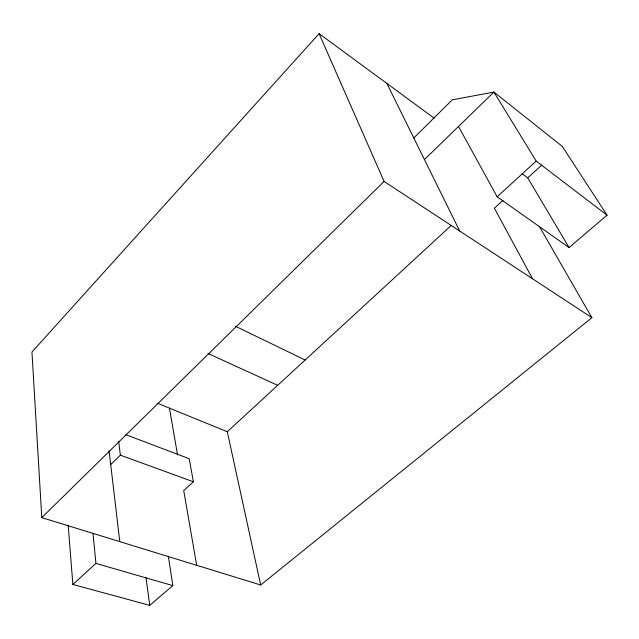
<?xml version="1.0" encoding="UTF-8"?>
<svg xmlns="http://www.w3.org/2000/svg" width="639" height="639" viewBox="0 0 639 639"><rect width="100%" height="100%" fill="white"/><g stroke="black" fill="none" stroke-linecap="round" stroke-linejoin="round"><path stroke-width="0.96" d="M434.137 118.143L319.101 33.651L31.95 352.033L41.783 517.63L260.68 584.989L591.882 317.687L539.252 226.23M413.784 137.976L452.284 99.852L493.907 92.048L562.32 146.427L607.05 215.175L569.061 247.589L497.15 196.78L458.506 126.458M41.783 517.63L384.079 181.436L319.101 33.651M110.699 464.577L120.372 455.176L118.622 441.357M424.44 159.574L493.907 92.048L536.193 161.1L607.05 215.175M260.68 584.989L227.292 431.74L451.214 225.479M168.313 556.122L172.834 585.628L149.718 605.349L72.87 584.485L95.938 563.406L93.03 533.733M497.15 196.78L536.193 161.1M125.771 434.672L189.2 458.706L193.401 481.774L183.728 490.568L196.668 565.291M503.085 200.271L494.386 208.186L532.519 278.764M569.061 247.589L527.734 177.866L541.72 165.158M95.938 563.406L172.834 585.628M120.372 455.176L193.401 481.774M157.545 403.281L227.292 431.74M208.066 353.519L277.693 385.317M235.336 326.194L305.138 360.029M384.079 181.436L591.882 317.687M522.167 173.728L527.734 177.866M386.875 83.429L459.689 231.006M169.455 408.137L177.538 454.832M146.027 577.808L149.718 605.349M109.069 450.743L119.773 541.624M68.157 525.122L72.87 584.485"/></g></svg>
